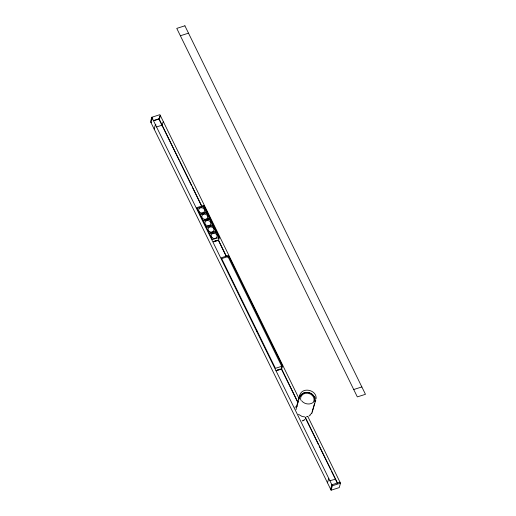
<?xml version="1.0" encoding="UTF-8"?>
<svg xmlns="http://www.w3.org/2000/svg" width="516" height="516" viewBox="0 0 516 516"><rect width="100%" height="100%" fill="white"/><g stroke="black" fill="none" stroke-linecap="round" stroke-linejoin="round"><path stroke-width="0.77" d="M296.107 409.562L296.41 407.047L299.848 394.817C302.815 386.529 317.101 390.186 316.089 398.707M298.945 398.391L159.921 114.662L151.788 117.248L150.537 121.692L331.104 490.2L339.238 487.607L340.489 483.17L307.807 416.477M154.149 129.065L155.393 124.62L155.942 124.446M158.818 119.519L159.857 115.816L160.399 115.642L159.567 118.603M161.947 125.904L162.985 122.202L163.533 122.034M203.188 207.219L203.607 205.736M206.323 213.605L206.735 212.128M209.212 219.5L209.625 218.023M212.579 226.382L212.998 224.899M215.469 232.277L215.888 230.794M215.707 232.768L216.127 231.291M218.597 238.663L219.016 237.186M219.41 237.341L212.36 239.585L196.706 207.651L203.755 205.407L219.41 237.341L218.571 240.308L213.637 241.875M227.75 257.336L228.162 255.859M281.472 368.14L282.097 365.915M282.484 366.076L275.434 368.321L221.267 257.768L228.317 255.523L282.484 366.076L281.652 369.037L276.015 370.836M296.745 406.963L298.403 401.061M298.822 399.584L299.441 397.372M312.141 411.916L314.625 403.067M315.811 399.958L311.858 413.335M327.492 482.828L328.744 478.39M331.104 490.2L332.349 485.756L151.788 117.248M335.419 479.229L329.859 480.725M304.15 420.018L304.543 419.495M304.143 420.018L302.931 420.74M313.115 402.525C309.587 405.202 304.053 404.08 301.531 400.635M309.02 415.993L310.142 415.277M180.374 35.759L188.508 33.172M152.807 118.061L152.265 118.235L151.02 122.679L151.562 122.505M153.387 120.576L159.025 118.777L201.859 206.194M154.71 120.421L158.941 119.073L162.069 125.459M156.516 126.962L162.153 125.169M196.893 208.548L203.401 206.477L206.29 212.373M199.84 214.037L206.89 211.792M200.021 214.94L206.529 212.869L209.419 218.765M202.969 220.429L210.018 218.184M206.523 219.681L208.696 218.99M203.872 221.093L209.657 219.255L212.224 224.492M206.097 226.814L213.147 224.57M206.277 227.711L212.785 225.64L215.675 231.536M209.225 233.2L216.275 230.955M209.412 234.103L215.92 232.026L218.81 237.928M213.888 241.378L217.5 240.23M213.843 241.527L218.184 240.146M221.448 258.671L227.956 256.6L281.884 366.657M277.685 369.882L279.859 369.192M276.202 370.494L281.536 368.792L297.925 402.248M294.868 407.15L297.151 406.421M353.718 389.528L361.851 386.935M340.005 482.183L331.872 484.776L330.621 489.22L331.162 489.045M332.349 485.756L340.489 483.17M306.375 416.838L307.736 416.522M302.195 420.888L302.931 420.74M304.95 416.934L302.086 416.47L298.416 414.277M218.52 240.192L226.318 256.11M305.369 417.438L337.587 483.189M162.424 126.188L179.091 160.186M179.794 161.637L191.494 185.508M192.204 186.953L201.775 206.49M218.436 240.488L226.234 256.407M281.536 369.262L297.487 401.816M305.285 417.734L318.404 444.502M319.107 445.947L330.808 469.824M331.517 471.269L337.503 483.486M256.697 330.608L257.4 332.046M300.751 400.094A6.856 5.882 15.7 0 1 308.058 393.269A6.856 5.882 15.7 0 1 313.444 402.158M299.944 396.74A7.779 6.676 15.7 0 1 308.155 392.483A7.779 6.676 15.7 0 1 315.024 399.197M300.048 396.765A7.669 6.579 15.7 0 1 309.445 392.876A7.669 6.579 15.7 0 1 314.644 401.461M299.648 396.636A8.088 6.94 15.7 0 1 300.151 395.533M314.663 396.785A8.088 6.94 15.7 0 1 315.121 397.971M315.308 400.41A8.088 6.94 15.7 0 1 315.044 401.59M311.638 413.019A8.088 6.94 15.7 0 1 310 414.87M208.825 225.653A2.999 2.574 15.7 0 1 204.949 222.506A2.999 2.574 15.7 0 1 209.651 221.164A2.999 2.574 15.7 0 1 209.174 225.55M184.896 25.8L176.762 28.393L357.33 396.894L365.463 394.308L184.896 25.8M199.563 212.076A2.999 2.574 15.7 0 0 204.504 211.173A2.999 2.574 15.7 0 0 200.795 207.793A2.999 2.574 15.7 0 0 199.563 212.076M202.698 218.462A2.999 2.574 15.7 0 0 207.632 217.559A2.999 2.574 15.7 0 0 203.93 214.185A2.999 2.574 15.7 0 0 202.698 218.462M208.954 231.239A2.999 2.574 15.7 0 0 213.895 230.336A2.999 2.574 15.7 0 0 210.186 226.956A2.999 2.574 15.7 0 0 208.954 231.239M212.082 237.624A2.999 2.574 15.7 0 0 217.023 236.721A2.999 2.574 15.7 0 0 213.314 233.342A2.999 2.574 15.7 0 0 212.082 237.624"/></g></svg>
